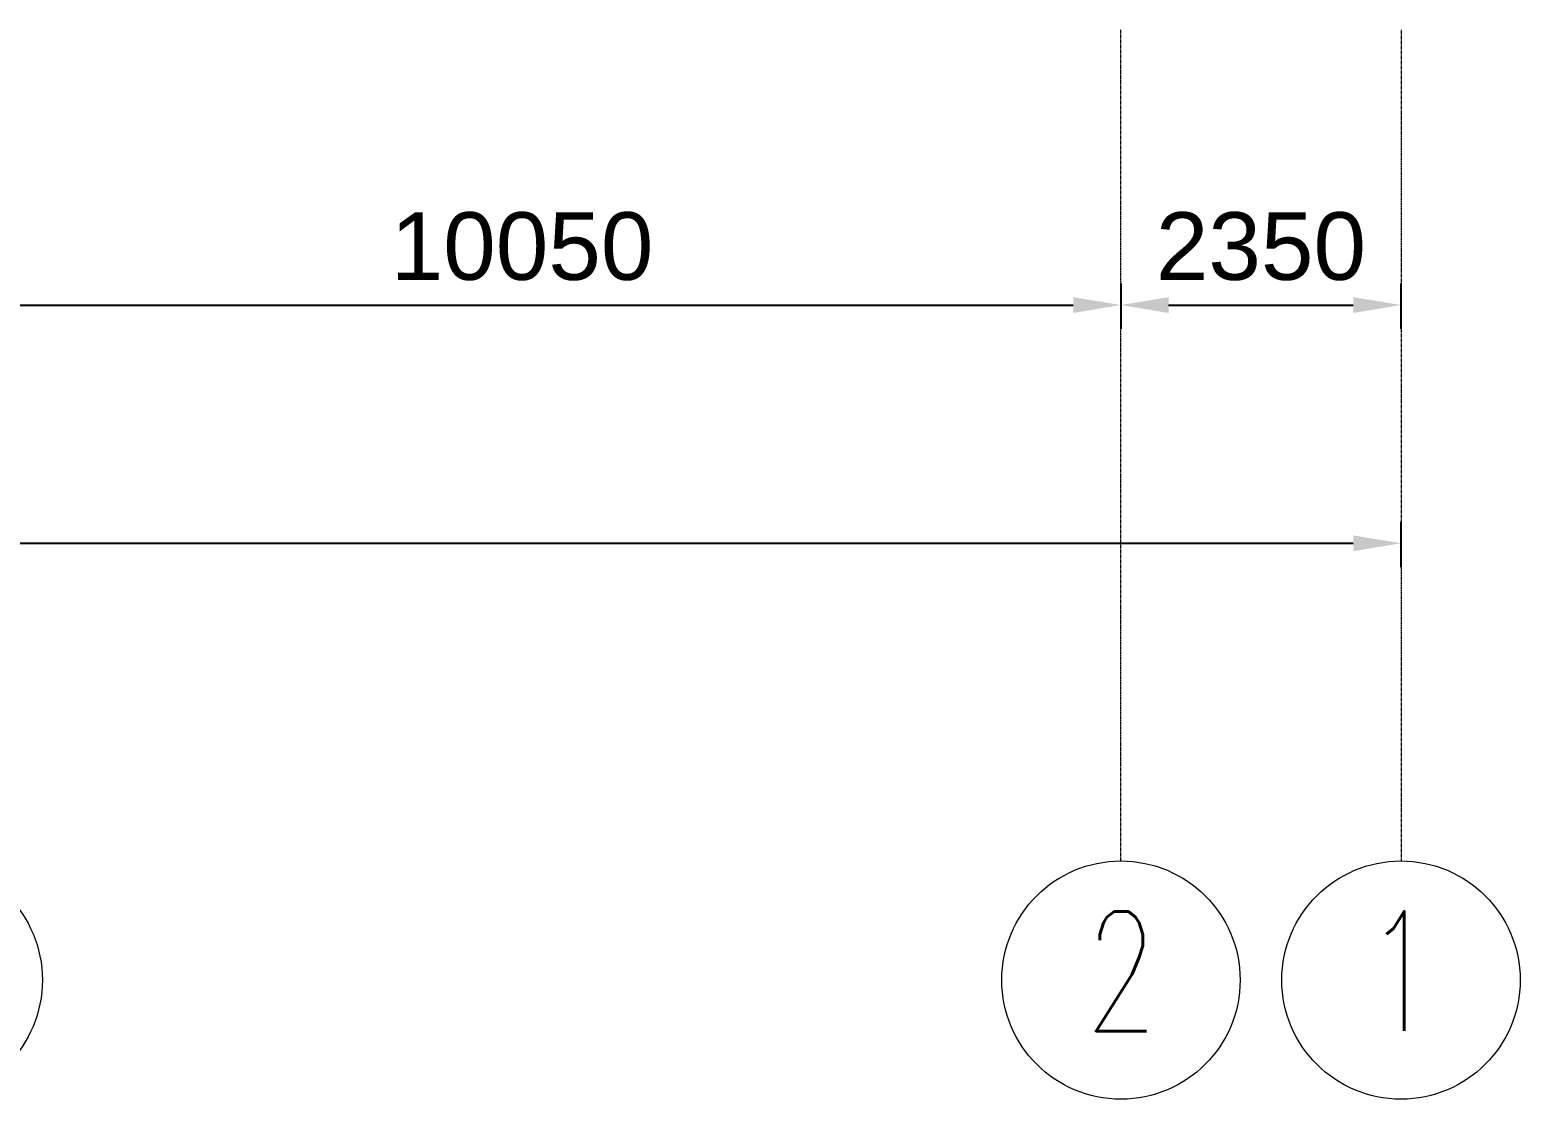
# Model space of a CAD drawing. Header units: millimetres. Extents: x 12827 to 109288, y -12264 to 68487.
# Drawn here: x 76834 to 89339, y -12264 to -3287 of the extents above; entities that cross this region are included whole.
import ezdxf

# ---------------------------------------------------------------- set-up
doc = ezdxf.new("R2010")
doc.units = ezdxf.units.MM
doc.linetypes.add('Grid Line__1_200_', pattern=[10.5, 6, -1.5, 1.5, -1.5])
for name, color, linetype, lineweight in [('A-ANNO-DIMS', 211, 'Continuous', 5), ('A-ANNO-NOTE', 131, 'Continuous', 25), ('S-GRID', 1, 'Continuous', 5), ('S-GRID-IDEN', 1, 'Continuous', 25)]:
    doc.layers.add(name, color=color, linetype=linetype, lineweight=lineweight)
doc.styles.add('RomanS', font='romans__.ttf', dxfattribs={"width": 0.7, "height": 1003.164557})
doc.styles.add('Swis721 BT_3', font='swiss.ttf', dxfattribs={"height": 567.642527})
doc.dimstyles.new('DLN_3mm', dxfattribs={"dimscale": 304.8, "dimtxt": 600, "dimasz": 1.312336, "dimexe": 0.656168, "dimexo": 0.0625, "dimgap": 0.656168, "dimtad": 1, "dimdec": 0, "dimzin": 0, "dimdsep": 46, "dimtxsty": 'Swis721 BT_3', "dimsah": 1, "dimcen": 0.09, "dimadec": 0, "dimazin": 0, "dimtfac": 1, "dimtdec": 4, "dimtix": 1, "dimtmove": 0, "dimatfit": 3, "dimfxl": 0.656168, "dimfxlon": 1, "dimtvp": 1, "dimtolj": 1, "dimtzin": 0, "dimarcsym": 2})

# ---------------------------------------------------------------- blocks, each defined once
blk = doc.blocks.new('Grid - Bubble - 10mm-1724413-Copy of 2_F')
at = {"layer": 'A-ANNO-NOTE', "lineweight": 5}
blk.add_circle((0, 0), 5, dxfattribs=at)
blk = doc.blocks.new('DIMBLOCK14-Copy of 2_F')
at = {"layer": 'A-ANNO-DIMS', "color": 0, "lineweight": -2, "transparency": 16777216}
for p, q in [((75939, -5416), (75939, -5797)), ((85989, -5416), (85989, -5797)), ((76339, -5597), (85589, -5597))]:
    blk.add_line(p, q, dxfattribs=at)
at = {"layer": 'A-ANNO-DIMS', "color": 0, "transparency": 16777216}
for points in [[(76339, -5531), (76339, -5664), (75939, -5597)], [(85589, -5531), (85589, -5664), (85989, -5597)]]:
    blk.add_solid(points, dxfattribs=at)
at = {"layer": 'Defpoints', "color": 0, "transparency": 16777216}
for p in [(75939, -5397), (85989, -5397), (85989, -5597)]:
    blk.add_point(p, dxfattribs=at)
at = {"layer": 'A-ANNO-DIMS', "color": 0, "transparency": 16777216, "insert": (80964, -5106), "char_height": 567.6, "width": 2628.57, "attachment_point": 5, "style": 'Swis721 BT_3'}
blk.add_mtext('\\A1;10050', dxfattribs=at)
blk = doc.blocks.new('DIMBLOCK15-Copy of 2_F')
at = {"layer": 'A-ANNO-DIMS', "color": 0, "lineweight": -2, "transparency": 16777216}
for p, q in [((85989, -5416), (85989, -5797)), ((88339, -5416), (88339, -5797)), ((86389, -5597), (87939, -5597))]:
    blk.add_line(p, q, dxfattribs=at)
at = {"layer": 'A-ANNO-DIMS', "color": 0, "transparency": 16777216}
for points in [[(86389, -5531), (86389, -5664), (85989, -5597)], [(87939, -5531), (87939, -5664), (88339, -5597)]]:
    blk.add_solid(points, dxfattribs=at)
at = {"layer": 'Defpoints', "color": 0, "transparency": 16777216}
for p in [(85989, -5397), (88339, -5397), (88339, -5597)]:
    blk.add_point(p, dxfattribs=at)
at = {"layer": 'A-ANNO-DIMS', "color": 0, "transparency": 16777216, "insert": (87164, -5106), "char_height": 567.6, "width": 2102.86, "attachment_point": 5, "style": 'Swis721 BT_3'}
blk.add_mtext('\\A1;2350', dxfattribs=at)
blk = doc.blocks.new('DIMBLOCK16-Copy of 2_F')
at = {"layer": 'A-ANNO-DIMS', "color": 0, "lineweight": -2, "transparency": 16777216}
for p, q in [((40689, -7416), (40689, -7797)), ((88339, -7416), (88339, -7797)), ((41089, -7597), (87939, -7597))]:
    blk.add_line(p, q, dxfattribs=at)
at = {"layer": 'A-ANNO-DIMS', "color": 0, "transparency": 16777216}
for points in [[(41089, -7531), (41089, -7664), (40689, -7597)], [(87939, -7531), (87939, -7664), (88339, -7597)]]:
    blk.add_solid(points, dxfattribs=at)
at = {"layer": 'Defpoints', "color": 0, "transparency": 16777216}
for p in [(40689, -7397), (88339, -7397), (88339, -7597)]:
    blk.add_point(p, dxfattribs=at)
at = {"layer": 'A-ANNO-DIMS', "color": 0, "transparency": 16777216, "insert": (64514, -7106), "char_height": 567.6, "width": 2628.57, "attachment_point": 5, "style": 'Swis721 BT_3'}
blk.add_mtext('\\A1;47650', dxfattribs=at)

msp = doc.modelspace()

# ---------------------------------------------------------------- linework, layer by layer
at = {"layer": 'S-GRID', "linetype": 'Grid Line__1_200_'}
for p, q in [((85989.29296, -10264.04667), (85989.29296, -3286.50144)), ((88339.29296, -3286.50144), (88339.29296, -10264.04667))]:
    msp.add_line(p, q, dxfattribs=at)

# ---------------------------------------------------------------- block references
at = {"layer": 'S-GRID-IDEN', "lineweight": 5, "xscale": 199.9999999999999, "yscale": 199.9999999999999, "zscale": 199.9999999999999, "rotation": 180}
for p in [(75939.29297, -11264.04667), (88339.29296, -11264.04667)]:
    msp.add_blockref('Grid - Bubble - 10mm-1724413-Copy of 2_F', p, dxfattribs=at)
at = {"layer": 'S-GRID-IDEN', "lineweight": 5, "xscale": 199.9999999999999, "yscale": 199.9999999999999, "zscale": 199.9999999999999}
msp.add_blockref('Grid - Bubble - 10mm-1724413-Copy of 2_F', (85989.29296, -11264.04667), dxfattribs=at)

# ---------------------------------------------------------------- texts
at = {"layer": 'S-GRID-IDEN', "lineweight": 5, "char_height": 1003.164557, "width": 792, "attachment_point": 2, "line_spacing_factor": 0.964689, "style": 'RomanS'}
for s, insert in [('\\fRomanS|b0|i0|c134|p2|;\\W.7;2', (85991.97851, -10689.14553)), ('\\fRomanS|b0|i0|c134|p2|;\\W.7;1', (88336.60742, -10687.4574))]:
    msp.add_mtext(s, dxfattribs=dict(at, insert=insert))

# ---------------------------------------------------------------- dimensions: what is measured, and where the dimension line sits
at = {"layer": 'A-ANNO-DIMS'}
for base, p1, p2, override, picture, middle in [((85989.29296, -5597.3561), (75939.29297, -5397.3561), (85989.29296, -5397.3561), {"dimpost": '<>', "dimfxl": 10049.999992}, 'DIMBLOCK14-Copy of 2_F', (80964.29297, -5105.63485)), ((88339.29296, -5597.3561), (85989.29296, -5397.3561), (88339.29296, -5397.3561), {"dimpost": '<>', "dimfxl": 2350.000001}, 'DIMBLOCK15-Copy of 2_F', (87164.29296, -5105.63485)), ((88339.29296, -7597.3561), (40689.29296, -7397.3561), (88339.29296, -7397.3561), {"dimpost": '<>', "dimfxl": 47650}, 'DIMBLOCK16-Copy of 2_F', (64514.29296, -7105.63485))]:
    dim = msp.add_linear_dim(base=base, p1=p1, p2=p2, dimstyle='DLN_3mm', override=override, dxfattribs=at)
    dim.commit()
    dim.dimension.update_dxf_attribs({"geometry": picture, "text_midpoint": middle})

doc.saveas('drawing.dxf')
